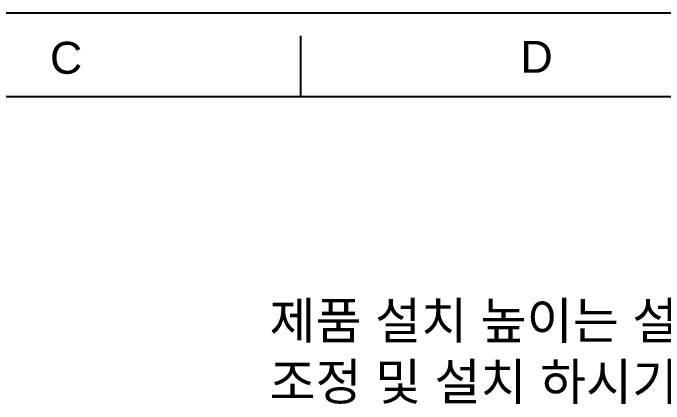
# Model space of a CAD drawing. Header units: millimetres. Extents: x 19741 to 22117, y -10160 to -6800.
# Drawn here: x 20876 to 21496, y -7173 to -6800 of the extents above; entities that cross this region are included whole.
import ezdxf

# ---------------------------------------------------------------- set-up
doc = ezdxf.new("R2010")
doc.units = ezdxf.units.MM
doc.layers.add('FORM', color=7, linetype='Continuous')
doc.styles.get("Standard").update_dxf_attribs({"font": 'arial.ttf'})

msp = doc.modelspace()

# ---------------------------------------------------------------- linework, layer by layer
at = {"layer": 'FORM', "color": 7, "linetype": 'Continuous'}
for p, q in [((19740.7, -6799.88), (22116.7, -6799.88)), ((21150.3, -6879.88), (21150.3, -6821.74)), ((22036.7, -6879.88), (19820.7, -6879.88))]:
    msp.add_line(p, q, dxfattribs=at)

# ---------------------------------------------------------------- texts
at = {"color": 2, "insert": (21120.52, -7075.8), "char_height": 35, "attachment_point": 1}
msp.add_mtext_dynamic_manual_height_columns('{\\fGulim|b0|i0|c129|p50;제품 설치 높이는 설치 환경을 고려하여\\P조정 및 설치 하시기 바랍니다}', width=2138.2876, gutter_width=1, heights=[0], dxfattribs=at)
at = {"layer": 'FORM', "char_height": 30.5, "attachment_point": 5}
for s, insert in [('C', (20926.78, -6842.81)), ('D', (21375.11, -6841.69))]:
    msp.add_mtext_dynamic_manual_height_columns(s, width=40, gutter_width=50, heights=[0], dxfattribs=dict(at, insert=insert))

doc.saveas('drawing.dxf')
